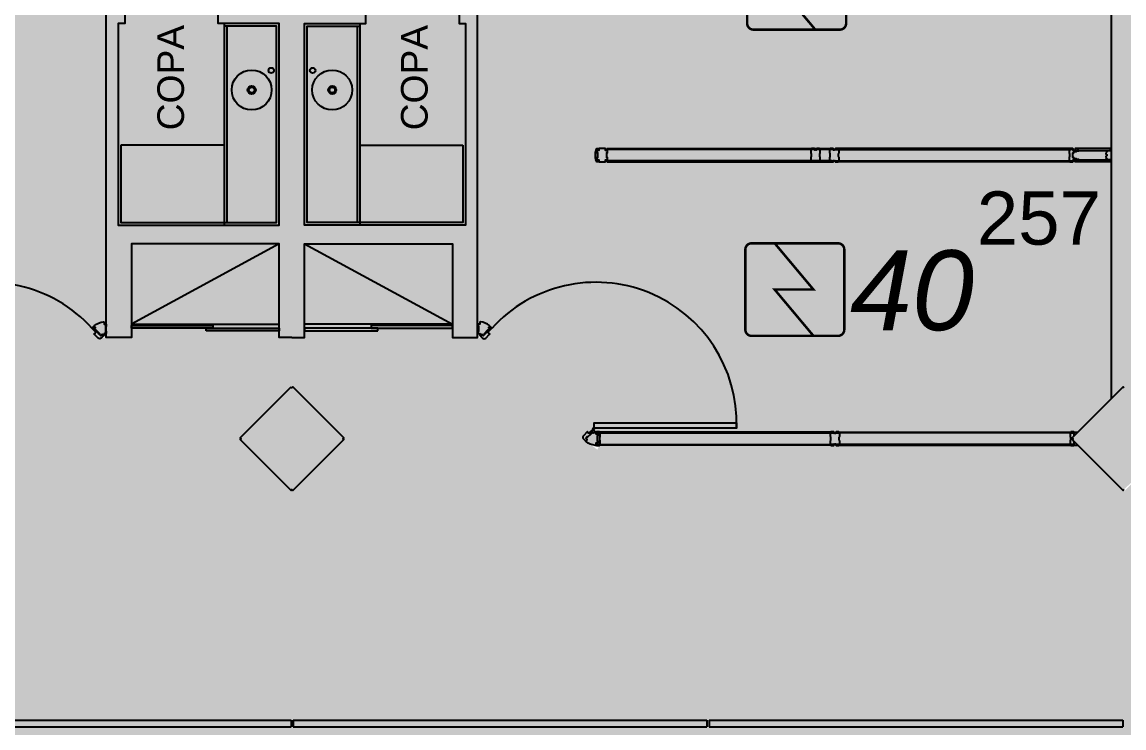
# Model space of a CAD drawing. Header units: metres. Extents: x -331 to 2982, y 362 to 2539.
# Drawn here: x 794.6 to 802.87, y 1924.64 to 1929.94 of the extents above; entities that cross this region are included whole.
import ezdxf

# ---------------------------------------------------------------- set-up
doc = ezdxf.new("R2010")
doc.units = ezdxf.units.M
doc.linetypes.add('XR_BL2_3 PAV$0$CONTINUOUS', pattern=[0])
doc.layers.add('_corredores', color=251, linetype='Continuous', plot=False)
doc.layers.add('_salas', color=251, linetype='Continuous', plot=False)
for name, color, linetype in [('ALV', 251, 'Continuous'), ('CX', 251, 'Continuous'), ('DET. FUMAÇA', 1, 'Continuous'), ('Detector_antigo', 84, 'Continuous'), ('Div', 251, 'Continuous'), ('Est', 251, 'Continuous'), ('Mob', 251, 'Continuous'), ('Texto_Salas', 251, 'Continuous'), ('vid', 251, 'Continuous')]:
    doc.layers.add(name, color=color, linetype=linetype)
doc.styles.add('ARIAL', font='arial.ttf')
doc.styles.add('X3G_ENTITY_1416BAE9', font='arial.ttf', dxfattribs={"height": 0.6})
doc.styles.add('X3G_ENTITY_14227EC3', font='arial.ttf', dxfattribs={"height": 0.4})

# ---------------------------------------------------------------- blocks, each defined once
blk = doc.blocks.new('Detector de fumaça')
at = {"layer": 'DET. FUMAÇA', "linetype": 'Continuous', "lineweight": 15, "const_width": 0.0187}
blk.add_lwpolyline([(774.5995, 539.8158), (775.2491, 539.8158, -0.414214), (775.2958, 539.769), (775.2958, 539.1669, -0.414214), (775.2491, 539.1202), (774.5995, 539.1202, -0.414214), (774.5527, 539.1669), (774.5527, 539.769, -0.414214)], format="xyb", close=True, dxfattribs=at)
blk.add_lwpolyline([(774.773, 539.8158), (775.0645, 539.468), (774.773, 539.468), (775.0645, 539.1202)], dxfattribs=at)

msp = doc.modelspace()

# ---------------------------------------------------------------- hatches: boundary and pattern name
at = {"layer": '_corredores', "transparency": 33554508}
h = msp.add_hatch(color=256, dxfattribs=at)
h.dxf.hatch_style = 1
h.paths.add_polyline_path([(851.609, 1924.5443), (870.379, 1924.5443), (870.379, 1926.3801), (870.189, 1926.3801), (870.189, 1926.5771), (870.003, 1926.7643), (866.304, 1926.765), (866.2884, 1926.7315), (866.1838, 1926.8136), (865.4224, 1927.5743), (863.994, 1927.5743), (862.5655, 1927.5743), (861.7556, 1926.765), (861.72, 1926.765), (861.7164, 1926.7641), (861.7029, 1926.7629), (861.6849, 1926.7629), (858.0907, 1926.765), (857.744, 1926.4183), (857.3973, 1926.765), (853.8041, 1926.765), (853.7885, 1926.7315), (853.6838, 1926.8136), (852.9225, 1927.5743), (851.494, 1927.5743), (849.7475, 1927.5743), (849.7475, 1926.8143), (849.6075, 1926.8143), (849.6075, 1929.8943), (841.234, 1929.8943), (841.234, 1928.0543), (840.4741, 1928.0543), (840.4741, 1927.0961), (840.7559, 1926.8143), (840.3741, 1926.4325), (840.0415, 1926.765), (836.4344, 1926.765), (836.4187, 1926.7315), (836.3141, 1926.8136), (835.5527, 1927.5743), (834.1243, 1927.5743), (832.6959, 1927.5743), (831.8859, 1926.765), (831.8504, 1926.765), (831.8468, 1926.7641), (831.8333, 1926.7629), (831.8153, 1926.7629), (828.221, 1926.765), (827.8743, 1926.4183), (827.5277, 1926.765), (823.9339, 1926.765), (823.9183, 1926.7315), (823.8136, 1926.8136), (823.0523, 1927.5743), (821.6238, 1927.5743), (820.1954, 1927.5743), (819.3855, 1926.765), (819.3499, 1926.765), (819.3463, 1926.7641), (819.3328, 1926.7629), (819.3148, 1926.7629), (815.7205, 1926.765), (815.3739, 1926.4183), (815.0272, 1926.765), (811.4339, 1926.765), (811.4183, 1926.7315), (811.3137, 1926.8136), (810.5523, 1927.5743), (809.1239, 1927.5743), (807.6955, 1927.5743), (806.8855, 1926.765), (806.8499, 1926.765), (806.8464, 1926.7641), (806.8329, 1926.7629), (806.8149, 1926.7629), (803.2206, 1926.765), (802.8739, 1926.4183), (802.5273, 1926.765), (798.9339, 1926.765), (798.9183, 1926.7315), (798.8137, 1926.8136), (798.0523, 1927.5743), (796.6239, 1927.5743), (795.1955, 1927.5743), (794.3855, 1926.765), (794.3499, 1926.765), (794.3464, 1926.7641), (794.3329, 1926.7629), (794.3149, 1926.7629), (790.7206, 1926.765), (790.3739, 1926.4183), (790.0273, 1926.765), (786.434, 1926.765), (786.4184, 1926.7315), (786.3138, 1926.8136), (785.5524, 1927.5743), (784.124, 1927.5743), (782.6955, 1927.5743), (781.8856, 1926.765), (781.85, 1926.765), (781.8464, 1926.7641), (781.8329, 1926.7629), (781.8149, 1926.7629), (778.2207, 1926.765), (777.874, 1926.4183), (777.5273, 1926.765), (773.9341, 1926.765), (773.9185, 1926.7315), (773.8138, 1926.8136), (773.0525, 1927.5743), (771.624, 1927.5743), (770.1956, 1927.5743), (769.3857, 1926.765), (769.3501, 1926.765), (769.3465, 1926.7641), (769.333, 1926.7629), (769.315, 1926.7629), (765.615, 1926.7643), (765.429, 1926.5771), (765.429, 1926.3801), (765.239, 1926.3801), (765.239, 1924.5443), (770.084, 1924.5443), (770.084, 1914.6311), (770.394, 1914.6311), (770.394, 1905.5111), (765.009, 1905.5111), (765.009, 1910.8111), (763.809, 1910.8111), (763.809, 1905.5111), (755.909, 1905.5111), (755.909, 1910.8111), (754.809, 1910.8111), (754.809, 1905.5111), (746.059, 1905.5111), (746.059, 1901.8961), (748.429, 1901.8961), (748.429, 1903.5961), (748.029, 1903.5961), (748.029, 1903.7961), (754.454, 1903.7961), (754.454, 1903.5961), (754.129, 1903.5961), (754.129, 1901.8961), (754.454, 1901.8961), (754.454, 1901.6961), (754.454, 1901.1711), (757.954, 1901.1711), (757.954, 1903.5711), (757.954, 1903.7711), (768.009, 1903.7711), (768.009, 1903.7511), (768.814, 1903.7511), (768.814, 1895.7911), (767.984, 1895.7911), (767.984, 1895.7711), (762.344, 1895.7711), (761.069, 1895.7711), (761.069, 1893.0461), (754.154, 1893.0461), (752.479, 1893.0461), (752.479, 1860.5211), (752.479, 1859.0961), (752.479, 1857.6211), (754.079, 1857.6211), (754.079, 1860.5461), (753.904, 1860.5461), (753.904, 1863.4211), (754.169, 1863.4211), (754.169, 1887.6311), (760.804, 1887.6311), (760.804, 1887.7211), (768.909, 1887.7211), (770.309, 1887.7211), (771.909, 1887.7211), (773.009, 1887.7211), (775.859, 1887.7211), (775.859, 1886.6211), (777.159, 1886.6211), (777.159, 1887.7211), (788.759, 1887.7211), (788.759, 1886.6211), (790.059, 1886.6211), (790.059, 1887.7211), (802.309, 1887.7211), (804.009, 1887.7211), (844.959, 1887.7211), (844.959, 1887.8961), (845.259, 1887.8961), (845.259, 1887.5425), (845.259, 1863.2211), (807.109, 1863.2211), (807.109, 1860.6711), (807.109, 1860.5711), (806.5558, 1860.5711), (806.5558, 1858.7511), (806.5558, 1855.8711), (806.5558, 1855.1431), (807.9558, 1855.1431), (807.9558, 1857.1211), (809.134, 1857.1211), (809.134, 1860.6711), (845.259, 1860.6711), (845.259, 1855.9765), (846.384, 1855.9765), (846.384, 1856.8711), (846.034, 1856.8711), (846.034, 1856.9711), (846.434, 1856.9711), (846.434, 1860.6711), (849.184, 1860.6711), (849.184, 1856.9711), (849.584, 1856.9711), (849.584, 1856.8711), (849.234, 1856.8711), (849.234, 1855.9765), (850.459, 1855.9765), (850.459, 1860.6711), (859.459, 1860.6711), (859.459, 1863.2211), (849.559, 1863.2211), (849.559, 1888.2211), (849.659, 1888.2211), (849.659, 1887.7211), (854.289, 1887.7211), (854.289, 1895.6211), (859.259, 1895.6211), (859.259, 1905.5211), (857.359, 1905.5211), (857.359, 1905.6211), (858.034, 1905.6211), (858.034, 1908.2211), (853.709, 1908.2211), (853.709, 1908.1836), (853.609, 1908.1836), (853.609, 1910.1211), (850.859, 1910.1211), (850.8601, 1912.8611), (849.659, 1912.8611), (849.659, 1908.9211), (852.409, 1908.9211), (852.409, 1903.7711), (852.409, 1895.7011), (852.409, 1890.3711), (849.559, 1890.3711), (849.559, 1908.9211), (849.559, 1912.9611), (852.259, 1912.9611), (852.259, 1914.6311), (851.609, 1914.6311)])
h.paths.add_polyline_path([(845.929, 1914.6311), (846.006, 1914.6311), (846.006, 1905.5111), (844.999, 1905.5111), (844.999, 1909.9111), (845.009, 1910.8111), (843.809, 1910.8111), (843.809, 1905.5111), (835.009, 1905.5111), (835.009, 1910.8111), (833.809, 1910.8111), (833.809, 1905.5111), (825.009, 1905.5111), (825.009, 1910.8111), (823.809, 1910.8111), (823.809, 1905.5111), (815.009, 1905.5111), (815.009, 1910.8111), (813.809, 1910.8111), (813.809, 1905.5111), (805.009, 1905.5111), (805.009, 1910.8111), (803.809, 1910.8111), (803.809, 1905.5111), (795.009, 1905.5111), (795.009, 1910.8111), (793.809, 1910.8111), (793.809, 1905.5111), (785.009, 1905.5111), (785.009, 1910.8111), (783.809, 1910.8111), (783.809, 1905.5111), (775.009, 1905.5111), (775.009, 1910.8111), (773.979, 1910.8111), (773.979, 1905.5111), (773.194, 1905.5111), (773.194, 1914.6311), (773.124, 1914.6311), (773.1237, 1920.1113), (775.1443, 1920.1113), (775.1443, 1921.6113), (775.1243, 1921.6113), (775.1243, 1922.0313), (773.6243, 1922.0313), (773.6243, 1921.6113), (773.164, 1921.6113), (773.164, 1924.5443), (845.929, 1924.5432), (845.9294, 1921.6113), (845.4687, 1921.6113), (845.4687, 1922.0313), (843.9687, 1922.0313), (843.9687, 1921.6113), (843.9487, 1920.1113), (845.9287, 1920.1113)], flags=16)
h.paths.add_polyline_path([(851.494, 1926.4325), (851.1122, 1926.8143), (851.494, 1927.1962), (851.8758, 1926.8143)], flags=16)
h.paths.add_polyline_path([(845.244, 1926.4325), (844.8622, 1926.8143), (845.244, 1927.1962), (845.6258, 1926.8143)], flags=16)
h.paths.add_polyline_path([(845.119, 1903.8011), (845.119, 1895.8211), (845.259, 1895.8211), (845.259, 1890.3211), (839.659, 1890.3211), (775.859, 1890.3211), (772.984, 1890.3211), (772.984, 1895.7911), (771.754, 1895.7911), (771.754, 1903.7461), (773.099, 1903.7461), (773.099, 1903.8011)], flags=16)
h.paths.add_polyline_path([(834.506, 1926.8143), (834.1242, 1926.4325), (833.7424, 1926.8143), (834.1242, 1927.1962)], flags=16)
h.paths.add_polyline_path([(863.6122, 1926.8143), (863.994, 1927.1962), (864.3758, 1926.8143), (863.994, 1926.4325)], flags=16)
h.paths.add_polyline_path([(845.259, 1895.8211), (845.259, 1890.3211), (839.659, 1890.3211), (775.859, 1890.3211), (772.984, 1890.3211), (772.984, 1895.8211), (775.859, 1895.8211), (839.659, 1895.8211)], flags=0)
h.paths.add_polyline_path([(822.006, 1926.8143), (821.6242, 1926.4325), (821.2423, 1926.8143), (821.6242, 1927.1962)], flags=16)
h.paths.add_polyline_path([(809.5058, 1926.8143), (809.124, 1926.4325), (808.7422, 1926.8143), (809.124, 1927.1962)], flags=16)
h.paths.add_polyline_path([(797.0058, 1926.8143), (796.624, 1926.4325), (796.2422, 1926.8143), (796.624, 1927.1962)], flags=16)
h.paths.add_polyline_path([(784.5058, 1926.8143), (784.1239, 1926.4325), (783.7421, 1926.8143), (784.1239, 1927.1962)], flags=16)
h.paths.add_polyline_path([(772.0058, 1926.8143), (771.624, 1926.4325), (771.2422, 1926.8143), (771.624, 1927.1962)], flags=16)
edge = h.paths.add_edge_path(flags=16)
edge.add_line((767.5555, 1893.924), (767.4081, 1893.8207))
edge.add_line((767.4081, 1893.8207), (767.203, 1894.0651))
edge.add_line((767.203, 1894.0651), (766.3085, 1893.1706))
edge.add_arc((765.909, 1892.7711), 0.565, -45, 45, ccw=False)
edge.add_line((766.3085, 1892.3716), (767.203, 1891.4771))
edge.add_line((767.203, 1891.4771), (767.4081, 1891.7214))
edge.add_line((767.4081, 1891.7214), (767.5555, 1891.6182))
edge.add_arc((765.909, 1892.7711), 2.01, 35, 325, ccw=False)
at = {"layer": '_salas', "transparency": 33554559}
h = msp.add_hatch(color=256, dxfattribs=at)
h.dxf.hatch_style = 1
h.paths.add_polyline_path([(870.379, 1937.7293), (851.629, 1937.7293), (851.629, 1939.2843), (851.299, 1939.2843), (851.299, 1937.7293), (840.564, 1937.7293), (840.564, 1939.2843), (840.234, 1939.2843), (840.234, 1937.7293), (765.239, 1937.7293), (765.239, 1926.3801), (765.429, 1926.3801), (765.429, 1926.5771), (765.615, 1926.7643), (769.3501, 1926.765), (769.3826, 1926.773), (769.4342, 1926.8136), (770.1916, 1927.5703), (770.2047, 1927.5834), (770.229, 1927.5743), (771.624, 1927.5743), (773.0191, 1927.5743), (773.0434, 1927.5834), (773.0565, 1927.5703), (773.8138, 1926.8136), (773.8655, 1926.773), (773.898, 1926.765), (777.5273, 1926.765), (777.8669, 1926.4254), (777.874, 1926.4325), (778.2207, 1926.765), (781.85, 1926.765), (781.8825, 1926.773), (781.9342, 1926.8136), (782.6915, 1927.5703), (782.7046, 1927.5834), (782.7289, 1927.5743), (784.124, 1927.5743), (785.519, 1927.5743), (785.5433, 1927.5834), (785.5564, 1927.5703), (786.3138, 1926.8136), (786.3654, 1926.773), (786.3979, 1926.765), (790.0273, 1926.765), (790.3669, 1926.4254), (790.3739, 1926.4325), (790.7206, 1926.765), (794.3499, 1926.765), (794.3824, 1926.773), (794.4341, 1926.8136), (795.1914, 1927.5703), (795.2045, 1927.5834), (795.2289, 1927.5743), (796.6239, 1927.5743), (798.0189, 1927.5743), (798.0433, 1927.5834), (798.0564, 1927.5703), (798.8137, 1926.8136), (798.8654, 1926.773), (798.8979, 1926.765), (802.5273, 1926.765), (802.8669, 1926.4254), (802.8739, 1926.4325), (803.2206, 1926.765), (806.8499, 1926.765), (806.8824, 1926.773), (806.9341, 1926.8136), (807.6914, 1927.5703), (807.7045, 1927.5834), (807.7289, 1927.5743), (809.1239, 1927.5743), (810.5189, 1927.5743), (810.5433, 1927.5834), (810.5564, 1927.5703), (811.3137, 1926.8136), (811.3654, 1926.773), (811.3979, 1926.765), (815.0272, 1926.765), (815.3668, 1926.4254), (815.3739, 1926.4325), (815.7205, 1926.765), (819.3499, 1926.765), (819.3824, 1926.773), (819.434, 1926.8136), (820.1914, 1927.5703), (820.2045, 1927.5834), (820.2288, 1927.5743), (821.6238, 1927.5743), (823.0189, 1927.5743), (823.0432, 1927.5834), (823.0563, 1927.5703), (823.8136, 1926.8136), (823.8653, 1926.773), (823.8978, 1926.765), (827.5277, 1926.765), (827.8673, 1926.4254), (827.8743, 1926.4325), (828.221, 1926.765), (831.8504, 1926.765), (831.8828, 1926.773), (831.9345, 1926.8136), (832.6919, 1927.5703), (832.7049, 1927.5834), (832.7293, 1927.5743), (834.1243, 1927.5743), (835.5193, 1927.5743), (835.5437, 1927.5834), (835.5568, 1927.5703), (836.3141, 1926.8136), (836.3658, 1926.773), (836.3983, 1926.765), (840.0415, 1926.765), (840.3741, 1926.4325), (840.7559, 1926.8143), (840.4741, 1927.0961), (840.4741, 1928.0543), (841.234, 1928.0543), (841.234, 1929.8943), (849.6075, 1929.8943), (849.6075, 1926.8143), (849.7475, 1926.8143), (849.7475, 1927.5743), (851.494, 1927.5743), (852.8891, 1927.5743), (852.9134, 1927.5834), (852.9265, 1927.5703), (853.6838, 1926.8136), (853.7355, 1926.773), (853.768, 1926.765), (857.3973, 1926.765), (857.7369, 1926.4254), (857.744, 1926.4325), (858.0907, 1926.765), (861.72, 1926.765), (861.7525, 1926.773), (861.8042, 1926.8136), (862.5615, 1927.5703), (862.5746, 1927.5834), (862.5989, 1927.5743), (863.994, 1927.5743), (865.389, 1927.5743), (865.4133, 1927.5834), (865.4264, 1927.5703), (866.1838, 1926.8136), (866.2354, 1926.773), (866.2679, 1926.765), (870.003, 1926.7643), (870.189, 1926.5771), (870.189, 1926.3801), (870.379, 1926.3801), (870.379, 1926.3801)])
h = msp.add_hatch(color=256, dxfattribs=at)
h.dxf.hatch_style = 1
h.paths.add_polyline_path([(797.0058, 1926.8143), (796.624, 1927.1962), (796.2422, 1926.8143), (796.624, 1926.4325)])
h.paths.add_polyline_path([(809.124, 1927.1962), (808.7422, 1926.8143), (809.124, 1926.4325), (809.5058, 1926.8143)])
h.paths.add_polyline_path([(822.006, 1926.8143), (821.6242, 1927.1962), (821.2423, 1926.8143), (821.6242, 1926.4325)])

# ---------------------------------------------------------------- linework, layer by layer
at = {"layer": 'ALV'}
msp.add_line((802.7789, 1935.1133), (802.7789, 1927.1153), dxfattribs=at)
for points in [[(796.6239, 1927.5743), (796.5289, 1927.5743), (796.5289, 1928.2793), (795.4189, 1928.2793), (795.4189, 1927.5743), (795.2289, 1927.5743), (795.2289, 1930.0743)], [(795.3689, 1930.0743), (795.3689, 1929.9343), (795.3189, 1929.9343), (795.3189, 1928.4193), (796.5289, 1928.4193), (796.5289, 1929.9343), (796.0689, 1929.9343), (796.0689, 1930.0743)], [(796.6239, 1927.5743), (796.7189, 1927.5743), (796.7189, 1928.2793), (797.8289, 1928.2793), (797.8289, 1927.5743), (798.0189, 1927.5743), (798.0189, 1930.0743)], [(797.8789, 1930.0743), (797.8789, 1929.9343), (797.9289, 1929.9343), (797.9289, 1928.4193), (796.7189, 1928.4193), (796.7189, 1929.9343), (797.1789, 1929.9343), (797.1789, 1930.0743)]]:
    msp.add_lwpolyline(points, dxfattribs=at)
at = {"layer": 'CX'}
for points in [[(798.9203, 1928.8933, -0.32019), (798.9108, 1928.9001, 0.002744), (798.9074, 1928.9109, -0.332744), (798.9079, 1928.912, 0.702025), (798.9072, 1928.9157, -0.317833), (798.9064, 1928.9165, -0.05088), (798.9036, 1928.9443, -0.05088), (798.9064, 1928.9721, -0.317833), (798.9072, 1928.973, 0.702025), (798.9079, 1928.9767, -0.332744), (798.9074, 1928.9778, 0.002744), (798.9108, 1928.9886, -0.32019), (798.9203, 1928.9953), (798.9226, 1928.9953, -0.414214), (798.9276, 1928.9903), (798.9276, 1928.9793), (798.9146, 1928.9793), (798.9146, 1928.9623, 0.414214), (798.9151, 1928.9618), (798.9161, 1928.9618), (798.9161, 1928.9628, -0.414214), (798.9179, 1928.9646), (798.9196, 1928.9646), (798.9196, 1928.9241), (798.9179, 1928.9241, -0.414214), (798.9161, 1928.9258), (798.9161, 1928.9268), (798.9151, 1928.9268, 0.414214), (798.9146, 1928.9263), (798.9146, 1928.9093), (798.9276, 1928.9093), (798.9276, 1928.8983, -0.414214), (798.9226, 1928.8933)], [(798.9931, 1928.9646), (798.9931, 1928.9618), (798.9941, 1928.9618, 0.414214), (798.9946, 1928.9623), (798.9946, 1928.9793), (798.9796, 1928.9793), (798.9796, 1928.9903, 0.414214), (798.9746, 1928.9953), (798.9346, 1928.9953, 0.414214), (798.9296, 1928.9903), (798.9296, 1928.9793), (798.9146, 1928.9793), (798.9146, 1928.9623, 0.414214), (798.9151, 1928.9618), (798.9161, 1928.9618), (798.9161, 1928.9628, -0.414214), (798.9179, 1928.9646), (798.9196, 1928.9646), (798.9196, 1928.9241), (798.9179, 1928.9241, -0.414214), (798.9161, 1928.9258), (798.9161, 1928.9268), (798.9151, 1928.9268, 0.414214), (798.9146, 1928.9263), (798.9146, 1928.9093), (798.9296, 1928.9093), (798.9296, 1928.8983, 0.414214), (798.9346, 1928.8933), (798.9546, 1928.8933), (798.9746, 1928.8933, 0.414214), (798.9796, 1928.8983), (798.9796, 1928.9093), (798.9946, 1928.9093), (798.9946, 1928.9263, 0.414214), (798.9941, 1928.9268), (798.9931, 1928.9268), (798.9931, 1928.9241), (798.9896, 1928.9241), (798.9896, 1928.9646)], [(800.7001, 1928.9863), (800.6961, 1928.9863, 0.414214), (800.6931, 1928.9833), (800.6931, 1928.9887, 0.439162), (800.6871, 1928.9953), (800.6691, 1928.9953, 0.414214), (800.6681, 1928.9943), (800.6681, 1928.9938), (800.6831, 1928.9938), (800.6831, 1928.9865), (800.6683, 1928.9865, 0.322891), (800.6626, 1928.9813), (800.6626, 1928.961, 0.13729), (800.6633, 1928.9584), (800.6649, 1928.9558, -0.13729), (800.6656, 1928.9532), (800.6656, 1928.9443), (800.6656, 1928.9355, -0.13729), (800.6649, 1928.9329), (800.6633, 1928.9303, 0.13729), (800.6626, 1928.9277), (800.6626, 1928.9073, 0.322891), (800.6683, 1928.9021), (800.6831, 1928.9021), (800.6831, 1928.8948), (800.6681, 1928.8948), (800.6681, 1928.8943, 0.414214), (800.6691, 1928.8933), (800.6871, 1928.8933, 0.439162), (800.6931, 1928.9), (800.6931, 1928.9053, 0.414214), (800.6961, 1928.9023), (800.7001, 1928.9023, 0.414214), (800.7031, 1928.9053), (800.7031, 1928.9, 0.439162), (800.7091, 1928.8933), (800.7271, 1928.8933, 0.414214), (800.7281, 1928.8943), (800.7281, 1928.8948), (800.7131, 1928.8948), (800.7131, 1928.9021), (800.7279, 1928.9021, 0.322891), (800.7336, 1928.9073), (800.7336, 1928.9277, 0.13729), (800.7329, 1928.9303), (800.7313, 1928.9329, -0.13729), (800.7306, 1928.9355), (800.7306, 1928.9443), (800.7306, 1928.9532, -0.13729), (800.7313, 1928.9558), (800.7329, 1928.9584, 0.13729), (800.7336, 1928.961), (800.7336, 1928.9813, 0.322891), (800.7279, 1928.9865), (800.7131, 1928.9865), (800.7131, 1928.9938), (800.7281, 1928.9938), (800.7281, 1928.9943, 0.414214), (800.7271, 1928.9953), (800.7091, 1928.9953, 0.439162), (800.7031, 1928.9887), (800.7031, 1928.9833, 0.414214)], [(802.7395, 1928.9563), (802.7419, 1928.9668, -0.194954), (802.7428, 1928.9681), (802.7444, 1928.9691, 0.387702), (802.7451, 1928.9717), (802.7435, 1928.9748), (802.7439, 1928.9751), (802.7463, 1928.9705), (802.7467, 1928.9712), (802.7467, 1928.9777), (802.7349, 1928.9777), (802.7349, 1928.9793), (802.7789, 1928.9793), (802.7789, 1928.9093), (802.7349, 1928.9093), (802.7349, 1928.9109), (802.7467, 1928.9109), (802.7467, 1928.9174), (802.7463, 1928.9181), (802.7439, 1928.9136), (802.7435, 1928.9138), (802.7451, 1928.9169, 0.387702), (802.7444, 1928.9195), (802.7428, 1928.9206, -0.194954), (802.7419, 1928.9218), (802.7395, 1928.9323, -0.268551), (802.741, 1928.9371), (802.7488, 1928.9422), (802.7488, 1928.9465), (802.741, 1928.9515, -0.268551)], [(795.2286, 1927.659, -0.414214), (795.2281, 1927.6585), (795.2271, 1927.6585), (795.2271, 1927.6595, 0.414214), (795.2253, 1927.6612), (795.2236, 1927.6612), (795.2236, 1927.641), (795.2236, 1927.6207), (795.2253, 1927.6207, 0.414214), (795.2271, 1927.6225), (795.2271, 1927.6235), (795.2281, 1927.6235, -0.414214), (795.2286, 1927.623), (795.2286, 1927.606), (795.2136, 1927.606), (795.2136, 1927.595, -0.668179), (795.2051, 1927.5914), (795.1973, 1927.5992), (795.1867, 1927.5886), (795.1747, 1927.6006, -0.414214), (795.1747, 1927.6013), (795.1754, 1927.602), (795.1761, 1927.6013, 0.414214), (795.1785, 1927.6013), (795.1798, 1927.6026), (795.1511, 1927.6312), (795.1499, 1927.63, 0.414214), (795.1499, 1927.6275), (795.1506, 1927.6268), (795.1499, 1927.6261, -0.414214), (795.1492, 1927.6261), (795.1372, 1927.6381), (795.1478, 1927.6487), (795.14, 1927.6565, -0.441105), (795.1403, 1927.6639, -0.152372), (795.2081, 1927.692, -0.441105), (795.2136, 1927.687), (795.2136, 1927.676), (795.2286, 1927.676)], [(798.0193, 1927.659, 0.414214), (798.0198, 1927.6585), (798.0208, 1927.6585), (798.0208, 1927.6595, -0.414214), (798.0225, 1927.6612), (798.0243, 1927.6612), (798.0243, 1927.641), (798.0243, 1927.6207), (798.0225, 1927.6207, -0.414214), (798.0208, 1927.6225), (798.0208, 1927.6235), (798.0198, 1927.6235, 0.414214), (798.0193, 1927.623), (798.0193, 1927.606), (798.0343, 1927.606), (798.0343, 1927.595, 0.668179), (798.0428, 1927.5914), (798.0506, 1927.5992), (798.0612, 1927.5886), (798.0732, 1927.6006, 0.414214), (798.0732, 1927.6013), (798.0725, 1927.602), (798.0718, 1927.6013, -0.414214), (798.0693, 1927.6013), (798.0681, 1927.6026), (798.0967, 1927.6312), (798.098, 1927.63, -0.414214), (798.098, 1927.6275), (798.0973, 1927.6268), (798.098, 1927.6261, 0.414214), (798.0987, 1927.6261), (798.1107, 1927.6381), (798.1001, 1927.6487), (798.1079, 1927.6565, 0.441105), (798.1075, 1927.6639, 0.152372), (798.0397, 1927.692, 0.441105), (798.0343, 1927.687), (798.0343, 1927.676), (798.0193, 1927.676)], [(798.8903, 1926.8572), (798.8973, 1926.8643, 0.414214), (798.8973, 1926.8713), (798.8883, 1926.8804, 0.414214), (798.8855, 1926.8804), (798.8775, 1926.8724), (798.8785, 1926.8713), (798.8781, 1926.871), (798.8767, 1926.8724), (798.8767, 1926.8724), (798.8858, 1926.8813, -0.294496), (798.8879, 1926.8818, 3.099483), (798.8841, 1926.8876), (798.8823, 1926.8858), (798.8833, 1926.8848), (798.8619, 1926.8637), (798.8637, 1926.8619), (798.8738, 1926.8718), (798.8738, 1926.8709), (798.8653, 1926.8626), (798.8674, 1926.8605), (798.8671, 1926.8601), (798.8662, 1926.8611), (798.8579, 1926.8528), (798.8526, 1926.8581), (798.852, 1926.8554), (798.8478, 1926.8597), (798.8505, 1926.8602), (798.8452, 1926.8655, 0.414214), (798.8423, 1926.8655), (798.8137, 1926.8369, 0.414214), (798.8137, 1926.8136), (798.8268, 1926.8005, 0.422579), (798.8337, 1926.8006), (798.8408, 1926.8077), (798.8305, 1926.818), (798.8425, 1926.83, -0.414214), (798.8432, 1926.83), (798.8439, 1926.8293), (798.8432, 1926.8286, 0.414214), (798.8432, 1926.8261), (798.8444, 1926.8249), (798.8731, 1926.8535), (798.8718, 1926.8548, 0.414214), (798.8693, 1926.8548), (798.8686, 1926.8541), (798.8679, 1926.8548, -0.414214), (798.8679, 1926.8555), (798.8799, 1926.8675)], [(798.9219, 1926.7801), (798.9069, 1926.7801), (798.9069, 1926.7691, -0.440902), (798.9014, 1926.7641, -0.152386), (798.8336, 1926.7922, -0.440902), (798.8333, 1926.7996), (798.8411, 1926.8074), (798.8305, 1926.818), (798.8425, 1926.83, -0.414214), (798.8432, 1926.83), (798.8439, 1926.8293), (798.8432, 1926.8286, 0.414214), (798.8432, 1926.8261), (798.8444, 1926.8249), (798.8731, 1926.8535), (798.8718, 1926.8548, 0.414214), (798.8693, 1926.8548), (798.8686, 1926.8541), (798.8679, 1926.8548, -0.414214), (798.8679, 1926.8555), (798.8799, 1926.8675), (798.8906, 1926.8569), (798.8983, 1926.8647, -0.668179), (798.9069, 1926.8611), (798.9069, 1926.8501), (798.9219, 1926.8501), (798.9219, 1926.8331, -0.414214), (798.9214, 1926.8326), (798.9204, 1926.8326), (798.9204, 1926.8336, 0.414214), (798.9186, 1926.8354), (798.9169, 1926.8354), (798.9169, 1926.8151), (798.9169, 1926.7949), (798.9186, 1926.7949, 0.414214), (798.9204, 1926.7966), (798.9204, 1926.7976), (798.9214, 1926.7976, -0.414214), (798.9219, 1926.7971)], [(798.9394, 1926.7985, 0.13729), (798.9387, 1926.8011), (798.9371, 1926.8037, -0.13729), (798.9364, 1926.8063), (798.9364, 1926.8151), (798.9364, 1926.824, -0.13729), (798.9371, 1926.8266), (798.9387, 1926.8292, 0.13729), (798.9394, 1926.8318), (798.9394, 1926.8521, 0.322891), (798.9337, 1926.8573), (798.9189, 1926.8573), (798.9189, 1926.8646), (798.9339, 1926.8646), (798.9339, 1926.8651, 0.414214), (798.9329, 1926.8661), (798.9149, 1926.8661, 0.439162), (798.9089, 1926.8595), (798.9089, 1926.8501), (798.9219, 1926.8501), (798.9219, 1926.8331, -0.414214), (798.9214, 1926.8326), (798.9204, 1926.8326), (798.9204, 1926.8336, 0.414214), (798.9186, 1926.8354), (798.9169, 1926.8354), (798.9169, 1926.8151), (798.9169, 1926.7949), (798.9186, 1926.7949, 0.414214), (798.9204, 1926.7966), (798.9204, 1926.7976), (798.9214, 1926.7976, -0.414214), (798.9219, 1926.7971), (798.9219, 1926.7801), (798.9089, 1926.7801), (798.9089, 1926.7695, 0.439162), (798.9149, 1926.7629), (798.9329, 1926.7629, 0.414214), (798.9339, 1926.7639), (798.9339, 1926.7644), (798.9189, 1926.7644), (798.9189, 1926.7717), (798.9337, 1926.7717, 0.322891), (798.9394, 1926.7769)], [(800.7051, 1926.8565), (800.7011, 1926.8565, 0.414214), (800.6981, 1926.8535), (800.6981, 1926.8589, 0.439162), (800.6921, 1926.8655), (800.6741, 1926.8655, 0.414214), (800.6731, 1926.8645), (800.6731, 1926.864), (800.6881, 1926.864), (800.6881, 1926.8567), (800.6733, 1926.8567, 0.322891), (800.6676, 1926.8515), (800.6676, 1926.8312, 0.13729), (800.6683, 1926.8286), (800.6699, 1926.826, -0.13729), (800.6706, 1926.8234), (800.6706, 1926.8145), (800.6706, 1926.8057, -0.13729), (800.6699, 1926.8031), (800.6683, 1926.8005, 0.13729), (800.6676, 1926.7979), (800.6676, 1926.7775, 0.322891), (800.6733, 1926.7723), (800.6881, 1926.7723), (800.6881, 1926.765), (800.6731, 1926.765), (800.6731, 1926.7645, 0.414214), (800.6741, 1926.7635), (800.6921, 1926.7635, 0.439162), (800.6981, 1926.7702), (800.6981, 1926.7755, 0.414214), (800.7011, 1926.7725), (800.7051, 1926.7725, 0.414214), (800.7081, 1926.7755), (800.7081, 1926.7702, 0.439162), (800.7141, 1926.7635), (800.7321, 1926.7635, 0.414214), (800.7331, 1926.7645), (800.7331, 1926.765), (800.7181, 1926.765), (800.7181, 1926.7723), (800.7329, 1926.7723, 0.322891), (800.7386, 1926.7775), (800.7386, 1926.7979, 0.13729), (800.7379, 1926.8005), (800.7363, 1926.8031, -0.13729), (800.7356, 1926.8057), (800.7356, 1926.8145), (800.7356, 1926.8234, -0.13729), (800.7363, 1926.826), (800.7379, 1926.8286, 0.13729), (800.7386, 1926.8312), (800.7386, 1926.8515, 0.322891), (800.7329, 1926.8567), (800.7181, 1926.8567), (800.7181, 1926.864), (800.7331, 1926.864), (800.7331, 1926.8645, 0.414214), (800.7321, 1926.8655), (800.7141, 1926.8655, 0.439162), (800.7081, 1926.8589), (800.7081, 1926.8535, 0.414214)], [(802.5005, 1926.7918), (802.485, 1926.8073), (802.4921, 1926.8143), (802.485, 1926.8214), (802.5005, 1926.8368), (802.5005, 1926.8589, 0.439162), (802.4945, 1926.8655), (802.4765, 1926.8655, 0.414214), (802.4755, 1926.8645), (802.4755, 1926.864), (802.4905, 1926.864), (802.4905, 1926.8567), (802.4757, 1926.8567, 0.322891), (802.47, 1926.8515), (802.47, 1926.8312, 0.13729), (802.4707, 1926.8286), (802.4723, 1926.826, -0.13729), (802.473, 1926.8234), (802.473, 1926.8145), (802.473, 1926.8057, -0.13729), (802.4723, 1926.8031), (802.4707, 1926.8005, 0.13729), (802.47, 1926.7979), (802.47, 1926.7775, 0.322891), (802.4757, 1926.7723), (802.4905, 1926.7723), (802.4905, 1926.765), (802.4755, 1926.765), (802.4755, 1926.7645, 0.414214), (802.4765, 1926.7635), (802.4945, 1926.7635, 0.439162), (802.5005, 1926.7702)]]:
    msp.add_lwpolyline(points, format="xyb", close=True, dxfattribs=at)
at = {"layer": 'CX', "color": 251, "linetype": 'ByBlock'}
msp.add_lwpolyline([(800.5591, 1928.9863), (800.5551, 1928.9863, 0.414214), (800.5521, 1928.9833), (800.5521, 1928.9887, 0.439162), (800.5461, 1928.9953), (800.5281, 1928.9953, 0.414214), (800.5271, 1928.9943), (800.5271, 1928.9938), (800.5421, 1928.9938), (800.5421, 1928.9865), (800.5273, 1928.9865, 0.322891), (800.5216, 1928.9813), (800.5216, 1928.961, 0.13729), (800.5223, 1928.9584), (800.5239, 1928.9558, -0.13729), (800.5247, 1928.9532), (800.5247, 1928.9443), (800.5247, 1928.9355, -0.13729), (800.5239, 1928.9329), (800.5223, 1928.9303, 0.13729), (800.5216, 1928.9277), (800.5216, 1928.9073, 0.322891), (800.5273, 1928.9021), (800.5421, 1928.9021), (800.5421, 1928.8948), (800.5271, 1928.8948), (800.5271, 1928.8943, 0.414214), (800.5281, 1928.8933), (800.5461, 1928.8933, 0.439162), (800.5521, 1928.9), (800.5521, 1928.9053, 0.414214), (800.5551, 1928.9023), (800.5591, 1928.9023, 0.414214), (800.5621, 1928.9053), (800.5621, 1928.9, 0.439162), (800.5681, 1928.8933), (800.5861, 1928.8933, 0.414214), (800.5871, 1928.8943), (800.5871, 1928.8948), (800.5721, 1928.8948), (800.5721, 1928.9021), (800.5869, 1928.9021, 0.322891), (800.5926, 1928.9073), (800.5926, 1928.9277, 0.13729), (800.5919, 1928.9303), (800.5903, 1928.9329, -0.13729), (800.5896, 1928.9355), (800.5896, 1928.9443), (800.5896, 1928.9532, -0.13729), (800.5903, 1928.9558), (800.5919, 1928.9584, 0.13729), (800.5926, 1928.961), (800.5926, 1928.9813, 0.322891), (800.5869, 1928.9865), (800.5721, 1928.9865), (800.5721, 1928.9938), (800.5871, 1928.9938), (800.5871, 1928.9943, 0.414214), (800.5861, 1928.9953), (800.5681, 1928.9953, 0.439162), (800.5621, 1928.9887), (800.5621, 1928.9833, 0.414214)], format="xyb", close=True, dxfattribs=at)
at = {"layer": 'CX', "linetype": 'XR_BL2_3 PAV$0$CONTINUOUS'}
msp.add_lwpolyline([(802.4686, 1928.8933), (802.4868, 1928.8933, 0.420879), (802.4926, 1928.8998), (802.4926, 1928.9095), (802.5126, 1928.9095), (802.5126, 1928.9155), (802.5175, 1928.9146), (802.518, 1928.9126, 0.414214), (802.521, 1928.9096), (802.5295, 1928.9096), (802.5358, 1928.9096), (802.5358, 1928.9108), (802.5295, 1928.9108), (802.521, 1928.9108, -0.414214), (802.5192, 1928.9126), (802.5187, 1928.9148, 0.414214), (802.5177, 1928.9158), (802.5105, 1928.9171, -0.212526), (802.5091, 1928.918), (802.5086, 1928.9188), (802.5077, 1928.9182), (802.5086, 1928.9168, 0.204506), (802.51, 1928.9159), (802.5111, 1928.9157), (802.5111, 1928.911), (802.4983, 1928.911), (802.4983, 1928.927), (802.4891, 1928.927), (802.4891, 1928.9466), (802.4891, 1928.962), (802.4983, 1928.962), (802.4983, 1928.978), (802.5111, 1928.978), (802.5111, 1928.9733), (802.51, 1928.9731, 0.204506), (802.5086, 1928.9723), (802.5077, 1928.9709), (802.5086, 1928.9702), (802.5091, 1928.971, -0.212526), (802.5105, 1928.9719), (802.5177, 1928.9732, 0.414214), (802.5187, 1928.9742), (802.5192, 1928.9764, -0.414214), (802.521, 1928.9782), (802.5253, 1928.9782), (802.5358, 1928.9782), (802.5358, 1928.9794), (802.5253, 1928.9794), (802.521, 1928.9794, 0.414214), (802.518, 1928.9764), (802.5175, 1928.9744), (802.5126, 1928.9736), (802.5126, 1928.9795), (802.4926, 1928.9795), (802.4926, 1928.9892, 0.420879), (802.4868, 1928.9957), (802.4686, 1928.9957, 0.414214), (802.4676, 1928.9947), (802.4676, 1928.9942), (802.4826, 1928.9942), (802.4826, 1928.9869), (802.4678, 1928.9869, 0.322891), (802.4621, 1928.9817), (802.4621, 1928.9614, 0.13729), (802.4628, 1928.9588), (802.4644, 1928.9562, -0.13729), (802.4651, 1928.9536), (802.4651, 1928.9443), (802.4651, 1928.9355, -0.13729), (802.4644, 1928.9329), (802.4628, 1928.9303, 0.13729), (802.4621, 1928.9277), (802.4621, 1928.9073, 0.322891), (802.4678, 1928.9021), (802.4826, 1928.9021), (802.4826, 1928.8948), (802.4676, 1928.8948), (802.4676, 1928.8943, 0.414214)], format="xyb", close=True, dxfattribs=at)
for points in [[(795.1233, 1927.6435, -0.414214), (795.1233, 1927.6463), (795.1323, 1927.6554, -0.414214), (795.1394, 1927.6554), (795.1468, 1927.6479), (795.1441, 1927.6453), (795.1433, 1927.6461), (795.1449, 1927.6477), (795.1383, 1927.6543, 0.414214), (795.1334, 1927.6543), (795.1243, 1927.6453, 0.414214), (795.1243, 1927.6445), (795.1293, 1927.6396), (795.1313, 1927.6416, -0.414214), (795.1325, 1927.6416), (795.1874, 1927.5867), (795.1977, 1927.597), (795.2045, 1927.5903, -0.422579), (795.2046, 1927.5834), (795.1915, 1927.5703, -0.414214), (795.1682, 1927.5703), (795.1388, 1927.5996, -0.414214), (795.1388, 1927.6025), (795.1441, 1927.6078), (795.1447, 1927.6051), (795.1489, 1927.6093), (795.1463, 1927.6099), (795.1516, 1927.6152), (795.1238, 1927.6429)], [(798.1246, 1927.6435, 0.414214), (798.1246, 1927.6463), (798.1155, 1927.6554, 0.414214), (798.1085, 1927.6554), (798.101, 1927.6479), (798.1037, 1927.6453), (798.1046, 1927.6461), (798.1029, 1927.6477), (798.1095, 1927.6543, -0.414214), (798.1145, 1927.6543), (798.1235, 1927.6453, -0.414214), (798.1235, 1927.6445), (798.1186, 1927.6396), (798.1165, 1927.6416, 0.414214), (798.1154, 1927.6416), (798.0605, 1927.5867), (798.0501, 1927.597), (798.0434, 1927.5903, 0.422579), (798.0433, 1927.5834), (798.0564, 1927.5703, 0.414214), (798.0797, 1927.5703), (798.109, 1927.5996, 0.414214), (798.109, 1927.6025), (798.1037, 1927.6078), (798.1032, 1927.6051), (798.0989, 1927.6093), (798.1016, 1927.6099), (798.0963, 1927.6152), (798.124, 1927.6429)]]:
    msp.add_lwpolyline(points, format="xyb", dxfattribs=at)
at = {"layer": 'CX'}
for points in [[(795.4189, 1927.6443), (795.4189, 1927.6643), (796.0289, 1927.6643), (796.0289, 1927.6443)], [(797.8289, 1927.6443), (797.8289, 1927.6643), (797.2189, 1927.6643), (797.2189, 1927.6443)], [(795.9789, 1927.6243), (795.9789, 1927.6443), (796.5289, 1927.6443), (796.5289, 1927.6243)], [(797.2689, 1927.6243), (797.2689, 1927.6443), (796.7189, 1927.6443), (796.7189, 1927.6243)], [(798.8935, 1926.8946), (798.8935, 1926.9326), (799.9635, 1926.9326), (799.9635, 1926.8946)]]:
    msp.add_lwpolyline(points, close=True, dxfattribs=at)
for points in [[(802.5005, 1926.8368), (802.5005, 1926.8643), (802.528, 1926.8643)], [(802.528, 1926.7643), (802.5005, 1926.7643), (802.5005, 1926.7918)]]:
    msp.add_lwpolyline(points, dxfattribs=at)
at = {"layer": 'CX', "color": 251, "true_color": 0x606060}
for centre, start, end in [((794.341, 1926.9325), 42.26666, 181.85921), ((798.9069, 1926.9325), 358.14079, 137.73334)]:
    msp.add_arc(centre, 1.0571, start, end, dxfattribs=at)
at = {"layer": 'Div', "linetype": 'ByBlock'}
for points in [[(802.5076, 1928.9795), (802.7732, 1928.9795), (802.7732, 1928.9945), (802.5076, 1928.9945)], [(802.5076, 1928.9091), (802.7732, 1928.9091), (802.7732, 1928.8941), (802.5076, 1928.8941)]]:
    msp.add_lwpolyline(points, close=True, dxfattribs=at)
at = {"layer": 'Est', "color": 251}
msp.add_lwpolyline([(796.6169, 1927.2032), (796.624, 1927.1962), (796.6311, 1927.2032), (797.0129, 1926.8214), (797.0058, 1926.8143), (797.0129, 1926.8073), (796.6311, 1926.4254), (796.624, 1926.4325), (796.6169, 1926.4254), (796.2351, 1926.8073), (796.2422, 1926.8143), (796.2351, 1926.8214)], close=True, dxfattribs=at)
at = {"layer": 'Est'}
msp.add_lwpolyline([(802.8739, 1926.4325), (802.8668, 1926.4254), (802.485, 1926.8073), (802.4921, 1926.8143), (802.485, 1926.8214), (802.8668, 1927.2032), (802.8739, 1927.1962)], dxfattribs=at)
at = {"layer": 'Mob', "ltscale": 0.05}
for p, q in [((796.1339, 1929.9143), (796.1339, 1928.4393)), ((797.1139, 1929.9143), (797.114, 1928.4393))]:
    msp.add_line(p, q, dxfattribs=at)
at = {"layer": 'Mob'}
for p, q in [((796.1139, 1929.0193), (795.3389, 1929.0193)), ((797.1339, 1929.0193), (797.9089, 1929.0193)), ((796.5289, 1928.2793), (795.4189, 1927.6743)), ((796.7189, 1928.2793), (797.8289, 1927.6743)), ((795.4189, 1927.6743), (796.5289, 1927.6743)), ((797.8289, 1927.6743), (796.7189, 1927.6743))]:
    msp.add_line(p, q, dxfattribs=at)
for points in [[(795.3389, 1929.0193), (795.3389, 1928.4394), (796.5089, 1928.4393), (796.5089, 1929.9143), (796.1141, 1929.9143)], [(796.1139, 1928.4193), (796.1139, 1928.4193), (796.5289, 1928.4193), (796.5289, 1929.9343), (796.1139, 1929.9343), (796.1139, 1928.4193)], [(797.1339, 1928.4193), (797.1339, 1928.4193), (796.7189, 1928.4193), (796.7189, 1929.9343), (797.1339, 1929.9343), (797.1339, 1928.4193)], [(797.9089, 1929.0193), (797.9089, 1928.4394), (796.7389, 1928.4393), (796.7389, 1929.9143), (797.1338, 1929.9143)]]:
    msp.add_lwpolyline(points, dxfattribs=at)
for centre, radius in [((796.3214, 1929.4343), 0.15), ((796.4682, 1929.5811), 0.0203), ((796.7796, 1929.5811), 0.0203), ((796.9264, 1929.4343), 0.15), ((796.3214, 1929.4343), 0.0303), ((796.3214, 1929.4343), 0.0203), ((796.9264, 1929.4343), 0.0303), ((796.9264, 1929.4343), 0.0203)]:
    msp.add_circle(centre, radius, dxfattribs=at)
at = {"layer": 'vid', "color": 251, "linetype": 'ByBlock'}
for p, q in [((800.5721, 1928.9938), (800.5721, 1928.9865)), ((800.5721, 1928.8948), (800.5721, 1928.9021))]:
    msp.add_line(p, q, dxfattribs=at)
at = {"layer": 'vid', "color": 251, "ltscale": 5}
for p, q in [((793.508, 1924.6993), (796.617, 1924.6993)), ((796.617, 1924.6993), (796.617, 1924.6493)), ((796.632, 1924.6993), (796.632, 1924.6493)), ((796.632, 1924.6993), (799.741, 1924.6993)), ((799.741, 1924.6993), (799.741, 1924.6493)), ((799.757, 1924.6993), (799.757, 1924.6493)), ((799.757, 1924.6993), (802.866, 1924.6993)), ((802.866, 1924.6993), (802.866, 1924.6493)), ((793.508, 1924.6493), (796.617, 1924.6493)), ((796.632, 1924.6493), (799.741, 1924.6493)), ((799.757, 1924.6493), (802.866, 1924.6493))]:
    msp.add_line(p, q, dxfattribs=at)
at = {"layer": 'vid'}
for points in [[(798.9896, 1928.9938), (800.6831, 1928.9938), (800.6831, 1928.9865), (798.9896, 1928.9865)], [(802.4741, 1928.9938), (800.7131, 1928.9938), (800.7131, 1928.9865), (802.4741, 1928.9865)], [(798.9896, 1928.8948), (800.6831, 1928.8948), (800.6831, 1928.9021), (798.9896, 1928.9021)], [(802.4741, 1928.8948), (800.7131, 1928.8948), (800.7131, 1928.9021), (802.4741, 1928.9021)]]:
    msp.add_lwpolyline(points, close=True, dxfattribs=at)
for points in [[(800.6881, 1926.864), (798.9189, 1926.864), (798.9189, 1926.858), (800.6881, 1926.858)], [(800.7181, 1926.864), (802.4905, 1926.864), (802.4905, 1926.858), (800.7181, 1926.858)], [(800.6881, 1926.765), (798.9189, 1926.765), (798.9189, 1926.771), (800.6881, 1926.771)], [(800.7181, 1926.765), (802.4905, 1926.765), (802.4905, 1926.771), (800.7181, 1926.771)]]:
    msp.add_lwpolyline(points, dxfattribs=at)

# ---------------------------------------------------------------- block references
at = {"layer": 'DET. FUMAÇA', "linetype": 'Continuous', "lineweight": 0}
for p in [(25.491, 1390.7674), (25.4772, 1388.4667)]:
    msp.add_blockref('Detector de fumaça', p, dxfattribs=at)

# ---------------------------------------------------------------- texts
at = {"layer": 'Detector_antigo', "linetype": 'Continuous', "lineweight": 0, "insert": (800.8159, 1928.2297), "char_height": 0.6, "attachment_point": 1, "style": 'X3G_ENTITY_1416BAE9'}
msp.add_mtext_dynamic_manual_height_columns('{\\fArial|b0|i1|c0|p34;40}', width=13.318804, gutter_width=2.5, heights=[0], dxfattribs=at)
at = {"layer": 'Texto_Salas', "color": 251, "linetype": 'ByBlock', "style": 'X3G_ENTITY_14227EC3'}
msp.add_text('257', height=0.4, dxfattribs=at).set_placement((801.7686, 1928.272))
at = {"layer": 'Texto_Salas', "color": 251, "char_height": 0.2, "width": 2.2626, "attachment_point": 2, "rotation": 90, "style": 'ARIAL'}
for insert in [(795.613, 1929.5271), (797.4432, 1929.5271)]:
    msp.add_mtext('COPA', dxfattribs=dict(at, insert=insert))

doc.saveas('drawing.dxf')
